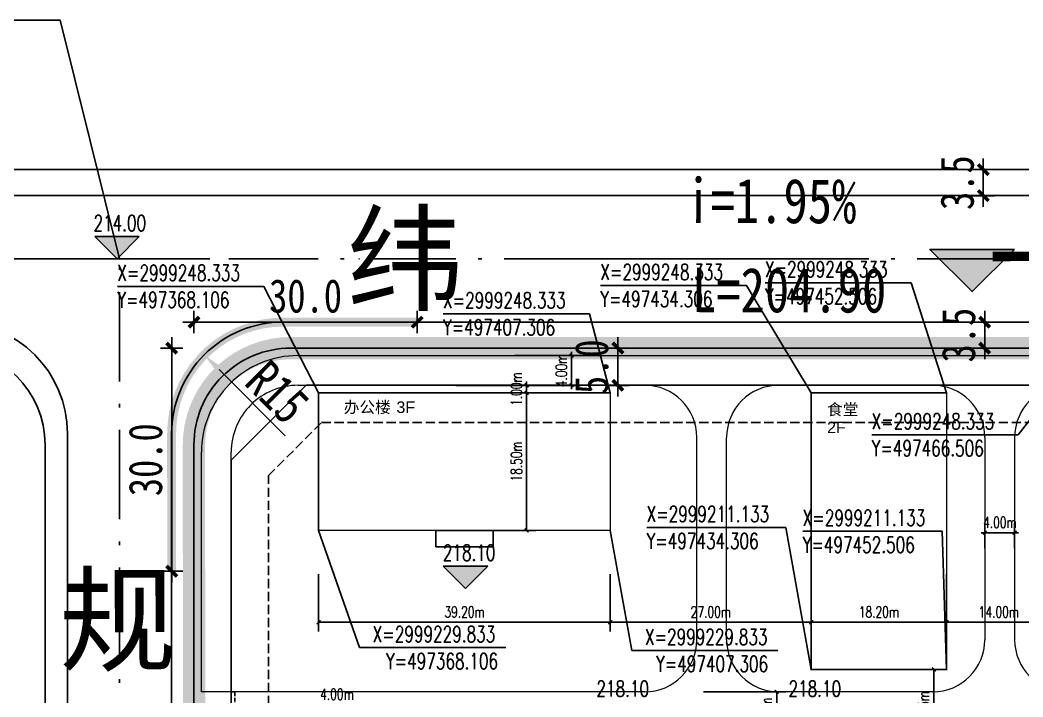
# Model space of a CAD drawing. Header units: metres. Extents: x 497148 to 498044, y 2998751 to 2999627.
# Drawn here: x 497328 to 497462.8, y 2999207.4 to 2999298.4 of the extents above; entities that cross this region are included whole.
import ezdxf
from ezdxf.enums import TextEntityAlignment as Align

# ---------------------------------------------------------------- set-up
doc = ezdxf.new("R2010")
doc.units = ezdxf.units.M
for name, pattern in [('ACAD_ISO10W100', [18.5, 12, -3, 0.5, -3]), ('DASH', [0.35, 0.25, -0.1]), ('DASH_6_1', [9, 6, -1, 0, -2]), ('DASHDOT', [1, 0.5, -0.25, 0, -0.25])]:
    doc.linetypes.add(name, pattern=pattern)
for name, color, linetype in [('DIM_COOR', 3, 'Continuous'), ('DIM_ELEV', 3, 'Continuous'), ('DM-半径', 7, 'Continuous'), ('DM-坐标', 7, 'Continuous'), ('DM-坡度', 7, 'Continuous'), ('DM-尺寸标注', 7, 'Continuous'), ('KZ-主要开口位置', 7, 'Continuous'), ('KZ-用地边界', 40, 'DASH_6_1'), ('PUB_DIM', 3, 'Continuous'), ('PUB_TEXT', 7, 'Continuous'), ('RD-中线', 1, 'DASHDOT'), ('RD-侧石线', 5, 'Continuous'), ('RD-红线', 7, 'Continuous'), ('图例层', 7, 'Continuous'), ('图框层', 7, 'Continuous'), ('建筑', 7, 'Continuous'), ('规划路名', 7, 'Continuous')]:
    doc.layers.add(name, color=color, linetype=linetype)
doc.layers.add('道路', color=4, linetype='Continuous', lineweight=15)
doc.styles.add('_TCH_DIM', font='SIMPLEX', dxfattribs={"bigfont": 'GBCBIG'})
doc.styles.add('_TCH_DIM_T3', font='SIMPLEX', dxfattribs={"width": 0.705882, "bigfont": 'GBCBIG'})
doc.styles.add('DIMHT', font='simhei.ttf', dxfattribs={"width": 0.8})
doc.styles.add('DIMST', font='SimSun.ttf', dxfattribs={"width": 0.8})
doc.styles.get("Standard").update_dxf_attribs({"font": 'arial.ttf'})
doc.dimstyles.new('_TCH_ARCH_M_M&&1', dxfattribs={"dimtxt": 1.4875, "dimasz": 0.5, "dimexe": 1.25, "dimexo": 1.5, "dimgap": 0.63125, "dimtad": 1, "dimzin": 0, "dimdsep": 46, "dimtxsty": '_TCH_DIM_T3', "dimblk": 'ARCHTICK', "dimcen": 0.09, "dimclrt": 7, "dimazin": 2, "dimtfac": 1, "dimtix": 1, "dimtmove": 2, "dimatfit": 3, "dimfxl": 0, "dimtolj": 1, "dimtzin": 0, "dimarcsym": 0})
doc.dimstyles.new('ISO-25', dxfattribs={"dimtxt": 2.5, "dimasz": 2.5, "dimexe": 1.25, "dimexo": 0.625, "dimtad": 1, "dimtxsty": 'Standard', "dimcen": 2.5, "dimadec": 0, "dimazin": 0, "dimtfac": 1, "dimtmove": 0, "dimatfit": 3, "dimfxl": 0, "dimarcsym": 0})

# ---------------------------------------------------------------- blocks, each defined once
blk = doc.blocks.new('ttwds')
at = {"layer": '图框层'}
blk.add_hatch(color=8, dxfattribs=at).paths.add_polyline_path([(3450.117, 1750.299), (3450.117, 1747.976), (3451.278, 1749.137)])
at = {"layer": '图框层', "ltscale": 0.1}
blk.add_lwpolyline([(3450.117, 1750.299), (3451.278, 1749.137), (3450.117, 1747.976)], close=True, dxfattribs=at)
blk = doc.blocks.new('箭头')
blk.add_lwpolyline([(-3.209, 0, 0, 0, 0), (1.637, 0, 0.257, 0, 0), (3.209, 0, 0, 0, 0)], format="xyseb")
blk = doc.blocks.new('新块')
at = {"layer": 'DM-坐标'}
blk.add_lwpolyline([(497341.344, 2999266.332), (497333.374, 2999298.444), (497273.933, 2999298.444)], dxfattribs=at)
at = {"layer": 'RD-中线', "color": 6, "linetype": 'DASHDOT', "ltscale": 80}
blk.add_line((497994.301, 2999266.332), (497308.302, 2999266.332), dxfattribs=at)
at = {"layer": 'RD-中线', "color": 6, "linetype": 'ACAD_ISO10W100'}
for points in [[(498034.062, 2999266.332), (497228.062, 2999266.333)], [(497341.114, 2998886.329), (497341.462, 2999060.128), (497341.407, 2999157.344), (497341.344, 2999266.334)]]:
    blk.add_lwpolyline(points, dxfattribs=at)
at = {"layer": 'RD-侧石线', "color": 5, "ltscale": 0.1}
for points in [[(497495.404, 2999274.833), (497228.062, 2999274.833)], [(497334.175, 2998916.793), (497334.462, 2999060.133), (497334.407, 2999157.34), (497334.358, 2999242.841)]]:
    blk.add_lwpolyline(points, dxfattribs=at)
at = {"layer": 'RD-侧石线'}
blk.add_lwpolyline([(497334.358, 2999242.841, 0.4140458), (497319.358, 2999257.833, 0.4140458)], format="xyb", dxfattribs=at)
at = {"layer": 'RD-红线', "ltscale": 0.1, "flags": 128}
for points in [[(497228.062, 2999278.333), (497491.872, 2999278.333)], [(497331.18, 2998919.297), (497331.462, 2999060.135), (497331.407, 2999157.338), (497331.358, 2999241.34)]]:
    blk.add_lwpolyline(points, dxfattribs=at)
blk.add_lwpolyline([(497331.358, 2999241.34, 0.4140458), (497318.358, 2999254.333, 0.4140458)], format="xyb", dxfattribs=at)
at = {"layer": 'DM-坡度', "linetype": 'Continuous', "xscale": 5.999999999999992, "yscale": 5.999999999999992, "zscale": 5.999999999999992, "rotation": 179.8401569583775}
blk.add_blockref('箭头', (497428.934, 2999266.339), dxfattribs=at)
at = {"layer": 'KZ-主要开口位置', "xscale": 4.884708585162352, "yscale": 4.884708584845153, "zscale": 4.88470858474647, "rotation": 270.0529540801577}
blk.add_blockref('ttwds', (488896.343, 3016112.52, 216.411), dxfattribs=at)
at = {"layer": 'DM-坡度', "linetype": 'Continuous', "style": 'DIMST', "width": 0.8}
for s, p in [('i=1.95%%%', (497428.941, 2999269.339)), ('L=204.90', (497431.338, 2999257.339))]:
    blk.add_text(s, height=6, rotation=359.85756, dxfattribs=at).set_placement(p, align=Align.BOTTOM_CENTER)
at = {"layer": '规划路名', "style": 'DIMHT'}
for s, p in [('纬', (497371.892, 2999260.536, 7.74)), ('一', (497458.035, 2999260.536, 7.74)), ('规', (497333.263, 2999212.055, 436.47))]:
    blk.add_text(s, height=11.52, rotation=0.11119, dxfattribs=at).set_placement(p)
blk = doc.blocks.new('尺寸线')
at = {"color": 0, "linetype": 'Continuous'}
for p, q in [((0, 60), (0, -60)), ((-60, 0), (60, 0))]:
    blk.add_line(p, q, dxfattribs=at)
at = {"color": 0, "linetype": 'Continuous', "const_width": 20}
blk.add_lwpolyline([(-28, -28), (28, 28)], dxfattribs=at)
blk = doc.blocks.new('*D1183')
at = {"layer": 'Defpoints', "color": 0, "linetype": 'Continuous', "transparency": 16777216}
for p in [(497408.33, 2999254.33), (497408.33, 2999249.33), (497408.33, 2999249.33)]:
    blk.add_point(p, dxfattribs=at)
at = {"layer": 'DM-尺寸标注', "color": 0, "linetype": 'Continuous', "lineweight": -2, "transparency": 16777216}
for p, q in [((497408.33, 2999254.36), (497408.33, 2999254.38)), ((497408.33, 2999254.33), (497408.33, 2999254.33)), ((497408.33, 2999254.33), (497408.33, 2999249.33)), ((497408.33, 2999249.33), (497408.33, 2999249.33)), ((497408.33, 2999249.31), (497408.33, 2999249.28))]:
    blk.add_line(p, q, dxfattribs=at)
at = {"layer": 'DM-尺寸标注', "color": 0, "linetype": 'Continuous', "lineweight": -2, "transparency": 16777216, "xscale": 0.025, "yscale": 0.025, "zscale": 0.025}
for p, rotation in [((497408.33, 2999254.33), 270), ((497408.33, 2999249.33), 90)]:
    blk.add_blockref('尺寸线', p, dxfattribs=dict(at, rotation=rotation))
at = {"layer": 'DM-尺寸标注', "color": 0, "linetype": 'Continuous', "transparency": 16777216, "insert": (497404.83, 2999251.83), "char_height": 4.5, "attachment_point": 5, "rotation": 90, "style": 'DIMST'}
blk.add_mtext('5.0', dxfattribs=at)
blk = doc.blocks.new('*D1192')
at = {"layer": 'Defpoints', "color": 0, "linetype": 'Continuous', "transparency": 16777216}
for p in [(497457.63, 2999257.83), (497457.63, 2999257.83), (497457.63, 2999254.33)]:
    blk.add_point(p, dxfattribs=at)
at = {"layer": 'DM-尺寸标注', "color": 0, "linetype": 'Continuous', "lineweight": -2, "transparency": 16777216}
for p, q in [((497457.63, 2999257.86), (497457.63, 2999257.88)), ((497457.63, 2999257.83), (497457.63, 2999257.83)), ((497457.63, 2999254.33), (497457.63, 2999257.83)), ((497457.63, 2999254.33), (497457.63, 2999254.33)), ((497457.63, 2999254.31), (497457.63, 2999254.28))]:
    blk.add_line(p, q, dxfattribs=at)
at = {"layer": 'DM-尺寸标注', "color": 0, "linetype": 'Continuous', "lineweight": -2, "transparency": 16777216, "xscale": 0.025, "yscale": 0.025, "zscale": 0.025}
for p, rotation in [((497457.63, 2999257.83), 270), ((497457.63, 2999254.33), 90)]:
    blk.add_blockref('尺寸线', p, dxfattribs=dict(at, rotation=rotation))
at = {"layer": 'DM-尺寸标注', "color": 0, "linetype": 'Continuous', "transparency": 16777216, "insert": (497454.13, 2999256.08), "char_height": 4.5, "attachment_point": 5, "rotation": 90, "style": 'DIMST'}
blk.add_mtext('3.5', dxfattribs=at)
blk = doc.blocks.new('*D1193')
at = {"layer": 'Defpoints', "color": 0, "linetype": 'Continuous', "transparency": 16777216}
for p in [(497457.44, 2999278.33), (497457.44, 2999278.33), (497457.44, 2999274.83)]:
    blk.add_point(p, dxfattribs=at)
at = {"layer": 'DM-尺寸标注', "color": 0, "linetype": 'Continuous', "lineweight": -2, "transparency": 16777216}
for p, q in [((497457.44, 2999278.36), (497457.44, 2999278.38)), ((497457.44, 2999278.33), (497457.44, 2999278.33)), ((497457.44, 2999274.83), (497457.44, 2999278.33)), ((497457.44, 2999274.83), (497457.44, 2999274.83)), ((497457.44, 2999274.81), (497457.44, 2999274.78))]:
    blk.add_line(p, q, dxfattribs=at)
at = {"layer": 'DM-尺寸标注', "color": 0, "linetype": 'Continuous', "lineweight": -2, "transparency": 16777216, "xscale": 0.025, "yscale": 0.025, "zscale": 0.025}
for p, rotation in [((497457.44, 2999278.33), 270), ((497457.44, 2999274.83), 90)]:
    blk.add_blockref('尺寸线', p, dxfattribs=dict(at, rotation=rotation))
at = {"layer": 'DM-尺寸标注', "color": 0, "linetype": 'Continuous', "transparency": 16777216, "insert": (497453.94, 2999276.58), "char_height": 4.5, "attachment_point": 5, "rotation": 90, "style": 'DIMST'}
blk.add_mtext('3.5', dxfattribs=at)
blk = doc.blocks.new('*D1209')
at = {"layer": 'Defpoints', "color": 0, "transparency": 16777216}
for p in [(497352.75, 2999253.44), (497363.36, 2999242.83)]:
    blk.add_point(p, dxfattribs=at)
at = {"layer": 'DM-半径', "color": 0, "lineweight": -2, "transparency": 16777216}
blk.add_line((497363.64, 2999242.55), (497354.73, 2999251.46), dxfattribs=at)
at = {"layer": 'DM-半径', "color": 0, "transparency": 16777216}
blk.add_solid([(497355.06, 2999251.79), (497354.4, 2999251.13), (497352.75, 2999253.44)], dxfattribs=at)
at = {"layer": 'DM-半径', "color": 0, "transparency": 16777216, "insert": (497362.56, 2999248.4), "char_height": 5, "attachment_point": 5, "rotation": 315.0164, "style": 'DIMST'}
blk.add_mtext('R15', dxfattribs=at)
blk = doc.blocks.new('*D1214')
at = {"layer": 'Defpoints', "color": 0, "linetype": 'Continuous', "transparency": 16777216}
for p in [(497348.37, 2999254.33), (497348.37, 2999254.33), (497348.37, 2999224.33)]:
    blk.add_point(p, dxfattribs=at)
at = {"layer": 'DM-尺寸标注', "color": 0, "linetype": 'Continuous', "lineweight": -2, "transparency": 16777216}
for p, q in [((497348.37, 2999254.33), (497348.37, 2999254.33)), ((497348.37, 2999224.36), (497348.37, 2999254.31)), ((497348.37, 2999224.33), (497348.37, 2999224.33))]:
    blk.add_line(p, q, dxfattribs=at)
at = {"layer": 'DM-尺寸标注', "color": 0, "linetype": 'Continuous', "lineweight": -2, "transparency": 16777216, "xscale": 0.025, "yscale": 0.025, "zscale": 0.025}
for p, rotation in [((497348.37, 2999254.33), 90), ((497348.37, 2999224.33), 270)]:
    blk.add_blockref('尺寸线', p, dxfattribs=dict(at, rotation=rotation))
at = {"layer": 'DM-尺寸标注', "color": 0, "linetype": 'Continuous', "transparency": 16777216, "insert": (497344.87, 2999239.33), "char_height": 4.5, "attachment_point": 5, "rotation": 90, "style": 'DIMST'}
blk.add_mtext('30.0', dxfattribs=at)
blk = doc.blocks.new('*D1215')
at = {"layer": 'Defpoints', "color": 0, "linetype": 'Continuous', "transparency": 16777216}
for p in [(497351.36, 2999257.83), (497351.36, 2999257.83), (497381.36, 2999257.83)]:
    blk.add_point(p, dxfattribs=at)
at = {"layer": 'DM-尺寸标注', "color": 0, "linetype": 'Continuous', "lineweight": -2, "transparency": 16777216}
blk.add_line((497381.33, 2999257.83), (497351.38, 2999257.83), dxfattribs=at)
at = {"layer": 'DM-尺寸标注', "color": 0, "linetype": 'Continuous', "lineweight": -2, "transparency": 16777216, "xscale": 0.025, "yscale": 0.025, "zscale": 0.025, "rotation": 180}
blk.add_blockref('尺寸线', (497351.36, 2999257.83), dxfattribs=at)
at = {"layer": 'DM-尺寸标注', "color": 0, "linetype": 'Continuous', "lineweight": -2, "transparency": 16777216, "xscale": 0.025, "yscale": 0.025, "zscale": 0.025}
blk.add_blockref('尺寸线', (497381.36, 2999257.83), dxfattribs=at)
at = {"layer": 'DM-尺寸标注', "color": 0, "linetype": 'Continuous', "transparency": 16777216, "insert": (497366.36, 2999261.33), "char_height": 4.5, "attachment_point": 5, "style": 'DIMST'}
blk.add_mtext('30.0', dxfattribs=at)
blk = doc.blocks.new('_ArchTick')
at = {"color": 0, "linetype": 'ByBlock', "const_width": 0.4}
blk.add_lwpolyline([(-0.5, -0.5), (0.5, 0.5)], dxfattribs=at)
blk = doc.blocks.new('*D1126')
at = {"layer": 'Defpoints', "color": 0, "transparency": 16777216}
for p in [(497444.36, 2999211.13), (497450.8, 2999211.13), (497444.36, 2999199.88)]:
    blk.add_point(p, dxfattribs=at)
at = {"layer": 'PUB_DIM', "color": 0, "lineweight": -2, "transparency": 16777216}
for p, q in [((497445.86, 2999211.13), (497452.05, 2999211.13)), ((497450.8, 2999199.88), (497450.8, 2999211.13)), ((497445.86, 2999199.88), (497452.05, 2999199.88))]:
    blk.add_line(p, q, dxfattribs=at)
at = {"layer": 'PUB_DIM', "color": 0, "lineweight": -2, "transparency": 16777216, "xscale": 0.5, "yscale": 0.5, "zscale": 0.5}
for p, rotation in [((497450.8, 2999211.13), 90), ((497450.8, 2999199.88), 270)]:
    blk.add_blockref('_ArchTick', p, dxfattribs=dict(at, rotation=rotation))
at = {"layer": 'PUB_DIM', "color": 7, "transparency": 16777216, "insert": (497449.42, 2999205.51), "char_height": 1.488, "attachment_point": 5, "rotation": 90, "style": '_TCH_DIM_T3'}
blk.add_mtext('\\A1;11.25m', dxfattribs=at)
blk = doc.blocks.new('*D1141')
at = {"layer": 'Defpoints', "color": 0, "transparency": 16777216}
for p in [(497461.65, 2999229.52), (497457.65, 2999225.94), (497461.65, 2999225.94)]:
    blk.add_point(p, dxfattribs=at)
at = {"layer": 'PUB_DIM', "color": 0, "lineweight": -2, "transparency": 16777216}
for p, q in [((497457.65, 2999227.44), (497457.65, 2999230.77)), ((497461.65, 2999227.44), (497461.65, 2999230.77)), ((497457.65, 2999229.52), (497457.15, 2999229.52)), ((497457.65, 2999229.52), (497461.65, 2999229.52)), ((497461.65, 2999229.52), (497462.15, 2999229.52))]:
    blk.add_line(p, q, dxfattribs=at)
at = {"layer": 'PUB_DIM', "color": 0, "lineweight": -2, "transparency": 16777216, "xscale": 0.5, "yscale": 0.5, "zscale": 0.5}
blk.add_blockref('_ArchTick', (497457.65, 2999229.52), dxfattribs=at)
at = {"layer": 'PUB_DIM', "color": 0, "lineweight": -2, "transparency": 16777216, "xscale": 0.5, "yscale": 0.5, "zscale": 0.5, "rotation": 180}
blk.add_blockref('_ArchTick', (497461.65, 2999229.52), dxfattribs=at)
at = {"layer": 'PUB_DIM', "color": 7, "transparency": 16777216, "insert": (497459.65, 2999230.9), "char_height": 1.488, "attachment_point": 5, "style": '_TCH_DIM_T3'}
blk.add_mtext('\\A1;4.00m', dxfattribs=at)
blk = doc.blocks.new('*D1142')
at = {"layer": 'Defpoints', "color": 0, "transparency": 16777216}
for p in [(497385.07, 2999248.33), (497396.07, 2999248.33), (497385.07, 2999229.83)]:
    blk.add_point(p, dxfattribs=at)
at = {"layer": 'PUB_DIM', "color": 0, "lineweight": -2, "transparency": 16777216}
for p, q in [((497386.57, 2999248.33), (497397.32, 2999248.33)), ((497396.07, 2999229.83), (497396.07, 2999248.33)), ((497386.57, 2999229.83), (497397.32, 2999229.83))]:
    blk.add_line(p, q, dxfattribs=at)
at = {"layer": 'PUB_DIM', "color": 0, "lineweight": -2, "transparency": 16777216, "xscale": 0.5, "yscale": 0.5, "zscale": 0.5}
for p, rotation in [((497396.07, 2999248.33), 90), ((497396.07, 2999229.83), 270)]:
    blk.add_blockref('_ArchTick', p, dxfattribs=dict(at, rotation=rotation))
at = {"layer": 'PUB_DIM', "color": 7, "transparency": 16777216, "insert": (497394.69, 2999239.08), "char_height": 1.488, "attachment_point": 5, "rotation": 90, "style": '_TCH_DIM_T3'}
blk.add_mtext('\\A1;18.50m', dxfattribs=at)
blk = doc.blocks.new('*D1143')
at = {"layer": 'Defpoints', "color": 0, "transparency": 16777216}
for p in [(497385.07, 2999249.33), (497385.07, 2999248.33), (497396.07, 2999249.33)]:
    blk.add_point(p, dxfattribs=at)
at = {"layer": 'PUB_DIM', "color": 0, "lineweight": -2, "transparency": 16777216}
for p, q in [((497396.07, 2999249.33), (497396.07, 2999249.83)), ((497386.57, 2999249.33), (497397.32, 2999249.33)), ((497386.57, 2999248.33), (497397.32, 2999248.33)), ((497396.07, 2999248.33), (497396.07, 2999249.33)), ((497396.07, 2999248.33), (497396.07, 2999247.83))]:
    blk.add_line(p, q, dxfattribs=at)
at = {"layer": 'PUB_DIM', "color": 0, "lineweight": -2, "transparency": 16777216, "xscale": 0.5, "yscale": 0.5, "zscale": 0.5}
for p, rotation in [((497396.07, 2999249.33), 270), ((497396.07, 2999248.33), 90)]:
    blk.add_blockref('_ArchTick', p, dxfattribs=dict(at, rotation=rotation))
at = {"layer": 'PUB_DIM', "color": 7, "transparency": 16777216, "insert": (497394.69, 2999248.83), "char_height": 1.488, "attachment_point": 5, "rotation": 90, "style": '_TCH_DIM_T3'}
blk.add_mtext('\\A1;1.00m', dxfattribs=at)
blk = doc.blocks.new('*D1144')
at = {"layer": 'Defpoints', "color": 0, "transparency": 16777216}
for p in [(497368.11, 2999225.46), (497407.31, 2999225.46), (497407.31, 2999217.48)]:
    blk.add_point(p, dxfattribs=at)
at = {"layer": 'PUB_DIM', "color": 0, "lineweight": -2, "transparency": 16777216}
for p, q in [((497368.11, 2999223.96), (497368.11, 2999216.23)), ((497407.31, 2999223.96), (497407.31, 2999216.23)), ((497368.11, 2999217.48), (497407.31, 2999217.48))]:
    blk.add_line(p, q, dxfattribs=at)
at = {"layer": 'PUB_DIM', "color": 0, "lineweight": -2, "transparency": 16777216, "xscale": 0.5, "yscale": 0.5, "zscale": 0.5, "rotation": 180}
blk.add_blockref('_ArchTick', (497368.11, 2999217.48), dxfattribs=at)
at = {"layer": 'PUB_DIM', "color": 0, "lineweight": -2, "transparency": 16777216, "xscale": 0.5, "yscale": 0.5, "zscale": 0.5}
blk.add_blockref('_ArchTick', (497407.31, 2999217.48), dxfattribs=at)
at = {"layer": 'PUB_DIM', "color": 7, "transparency": 16777216, "insert": (497387.71, 2999218.86), "char_height": 1.488, "attachment_point": 5, "style": '_TCH_DIM_T3'}
blk.add_mtext('\\A1;39.20m', dxfattribs=at)
blk = doc.blocks.new('*D1145')
at = {"layer": 'Defpoints', "color": 0, "transparency": 16777216}
for p in [(497407.31, 2999225.46), (497434.31, 2999225.46), (497434.31, 2999217.48)]:
    blk.add_point(p, dxfattribs=at)
at = {"layer": 'PUB_DIM', "color": 0, "lineweight": -2, "transparency": 16777216}
for p, q in [((497407.31, 2999223.96), (497407.31, 2999216.23)), ((497434.31, 2999223.96), (497434.31, 2999216.23)), ((497407.31, 2999217.48), (497434.31, 2999217.48))]:
    blk.add_line(p, q, dxfattribs=at)
at = {"layer": 'PUB_DIM', "color": 0, "lineweight": -2, "transparency": 16777216, "xscale": 0.5, "yscale": 0.5, "zscale": 0.5, "rotation": 180}
blk.add_blockref('_ArchTick', (497407.31, 2999217.48), dxfattribs=at)
at = {"layer": 'PUB_DIM', "color": 0, "lineweight": -2, "transparency": 16777216, "xscale": 0.5, "yscale": 0.5, "zscale": 0.5}
blk.add_blockref('_ArchTick', (497434.31, 2999217.48), dxfattribs=at)
at = {"layer": 'PUB_DIM', "color": 7, "transparency": 16777216, "insert": (497420.81, 2999218.86), "char_height": 1.488, "attachment_point": 5, "style": '_TCH_DIM_T3'}
blk.add_mtext('\\A1;27.00m', dxfattribs=at)
blk = doc.blocks.new('*D1146')
at = {"layer": 'Defpoints', "color": 0, "transparency": 16777216}
for p in [(497434.31, 2999225.46), (497452.51, 2999225.46), (497452.51, 2999217.48)]:
    blk.add_point(p, dxfattribs=at)
at = {"layer": 'PUB_DIM', "color": 0, "lineweight": -2, "transparency": 16777216}
for p, q in [((497434.31, 2999223.96), (497434.31, 2999216.23)), ((497452.51, 2999223.96), (497452.51, 2999216.23)), ((497434.31, 2999217.48), (497452.51, 2999217.48))]:
    blk.add_line(p, q, dxfattribs=at)
at = {"layer": 'PUB_DIM', "color": 0, "lineweight": -2, "transparency": 16777216, "xscale": 0.5, "yscale": 0.5, "zscale": 0.5, "rotation": 180}
blk.add_blockref('_ArchTick', (497434.31, 2999217.48), dxfattribs=at)
at = {"layer": 'PUB_DIM', "color": 0, "lineweight": -2, "transparency": 16777216, "xscale": 0.5, "yscale": 0.5, "zscale": 0.5}
blk.add_blockref('_ArchTick', (497452.51, 2999217.48), dxfattribs=at)
at = {"layer": 'PUB_DIM', "color": 7, "transparency": 16777216, "insert": (497443.41, 2999218.86), "char_height": 1.488, "attachment_point": 5, "style": '_TCH_DIM_T3'}
blk.add_mtext('\\A1;18.20m', dxfattribs=at)
blk = doc.blocks.new('*D1147')
at = {"layer": 'Defpoints', "color": 0, "transparency": 16777216}
for p in [(497452.51, 2999225.46), (497466.51, 2999225.46), (497466.51, 2999217.48)]:
    blk.add_point(p, dxfattribs=at)
at = {"layer": 'PUB_DIM', "color": 0, "lineweight": -2, "transparency": 16777216}
for p, q in [((497452.51, 2999223.96), (497452.51, 2999216.23)), ((497466.51, 2999223.96), (497466.51, 2999216.23)), ((497452.51, 2999217.48), (497466.51, 2999217.48))]:
    blk.add_line(p, q, dxfattribs=at)
at = {"layer": 'PUB_DIM', "color": 0, "lineweight": -2, "transparency": 16777216, "xscale": 0.5, "yscale": 0.5, "zscale": 0.5, "rotation": 180}
blk.add_blockref('_ArchTick', (497452.51, 2999217.48), dxfattribs=at)
at = {"layer": 'PUB_DIM', "color": 0, "lineweight": -2, "transparency": 16777216, "xscale": 0.5, "yscale": 0.5, "zscale": 0.5}
blk.add_blockref('_ArchTick', (497466.51, 2999217.48), dxfattribs=at)
at = {"layer": 'PUB_DIM', "color": 7, "transparency": 16777216, "insert": (497459.51, 2999218.86), "char_height": 1.488, "attachment_point": 5, "style": '_TCH_DIM_T3'}
blk.add_mtext('\\A1;14.00m', dxfattribs=at)
blk = doc.blocks.new('*D1156')
at = {"layer": 'Defpoints', "color": 0, "transparency": 16777216}
for p in [(497366.38, 2999205.04), (497362.38, 2999199.13), (497366.38, 2999199.13)]:
    blk.add_point(p, dxfattribs=at)
at = {"layer": 'PUB_DIM', "color": 0, "lineweight": -2, "transparency": 16777216}
for p, q in [((497362.38, 2999200.63), (497362.38, 2999206.29)), ((497362.38, 2999205.04), (497366.38, 2999205.04)), ((497366.38, 2999200.63), (497366.38, 2999206.29))]:
    blk.add_line(p, q, dxfattribs=at)
at = {"layer": 'PUB_DIM', "color": 0, "lineweight": -2, "transparency": 16777216, "xscale": 0.5, "yscale": 0.5, "zscale": 0.5, "rotation": 180}
blk.add_blockref('_ArchTick', (497362.38, 2999205.04), dxfattribs=at)
at = {"layer": 'PUB_DIM', "color": 0, "lineweight": -2, "transparency": 16777216, "xscale": 0.5, "yscale": 0.5, "zscale": 0.5}
blk.add_blockref('_ArchTick', (497366.38, 2999205.04), dxfattribs=at)
at = {"layer": 'PUB_DIM', "color": 7, "transparency": 16777216, "insert": (497370.58, 2999207.79), "char_height": 1.488, "attachment_point": 5, "style": '_TCH_DIM_T3'}
blk.add_mtext('\\A1;4.00m', dxfattribs=at)
blk = doc.blocks.new('*D1181')
at = {"layer": 'Defpoints', "color": 0, "transparency": 16777216}
for p in [(497392.95, 2999253.33), (497402.11, 2999253.33), (497392.95, 2999249.33)]:
    blk.add_point(p, dxfattribs=at)
at = {"layer": 'PUB_DIM', "color": 0, "lineweight": -2, "transparency": 16777216}
for p, q in [((497402.11, 2999253.33), (497402.11, 2999253.83)), ((497394.45, 2999253.33), (497403.36, 2999253.33)), ((497402.11, 2999249.33), (497402.11, 2999253.33)), ((497394.45, 2999249.33), (497403.36, 2999249.33)), ((497402.11, 2999249.33), (497402.11, 2999248.83))]:
    blk.add_line(p, q, dxfattribs=at)
at = {"layer": 'PUB_DIM', "color": 0, "lineweight": -2, "transparency": 16777216, "xscale": 0.5, "yscale": 0.5, "zscale": 0.5}
for p, rotation in [((497402.11, 2999253.33), 270), ((497402.11, 2999249.33), 90)]:
    blk.add_blockref('_ArchTick', p, dxfattribs=dict(at, rotation=rotation))
at = {"layer": 'PUB_DIM', "color": 7, "transparency": 16777216, "insert": (497400.73, 2999251.33), "char_height": 1.488, "attachment_point": 5, "rotation": 90, "style": '_TCH_DIM_T3'}
blk.add_mtext('\\A1;4.00m', dxfattribs=at)
blk = doc.blocks.new('*D1182')
at = {"layer": 'Defpoints', "color": 0, "transparency": 16777216}
for p in [(497418.34, 2999208.13), (497429.67, 2999208.13), (497418.34, 2999202.13)]:
    blk.add_point(p, dxfattribs=at)
at = {"layer": 'PUB_DIM', "color": 0, "lineweight": -2, "transparency": 16777216}
for p, q in [((497419.84, 2999208.13), (497430.92, 2999208.13)), ((497429.67, 2999202.13), (497429.67, 2999208.13)), ((497419.84, 2999202.13), (497430.92, 2999202.13))]:
    blk.add_line(p, q, dxfattribs=at)
at = {"layer": 'PUB_DIM', "color": 0, "lineweight": -2, "transparency": 16777216, "xscale": 0.5, "yscale": 0.5, "zscale": 0.5}
for p, rotation in [((497429.67, 2999208.13), 90), ((497429.67, 2999202.13), 270)]:
    blk.add_blockref('_ArchTick', p, dxfattribs=dict(at, rotation=rotation))
at = {"layer": 'PUB_DIM', "color": 7, "transparency": 16777216, "insert": (497428.29, 2999205.13), "char_height": 1.488, "attachment_point": 5, "rotation": 90, "style": '_TCH_DIM_T3'}
blk.add_mtext('\\A1;6.00m', dxfattribs=at)

msp = doc.modelspace()

# ---------------------------------------------------------------- hatches: boundary and pattern name
at = {"layer": 'DIM_ELEV'}
for points in [[(497341.02, 2999266.328), (497338.02, 2999269.328), (497344.02, 2999269.328)], [(497387.846, 2999222.008), (497384.846, 2999225.008), (497390.846, 2999225.008)]]:
    msp.add_hatch(color=256, dxfattribs=at).paths.add_polyline_path(points)

# ---------------------------------------------------------------- linework, layer by layer
msp.add_lwpolyline([(497383.856, 2999227.633), (497391.556, 2999227.633), (497391.556, 2999229.833), (497383.856, 2999229.833)], close=True)
at = {"linetype": 'DASH', "ltscale": 2}
msp.add_lwpolyline([(497356.374, 2999199.133), (497356.874, 2999199.133), (497356.874, 2999208.133), (497356.374, 2999208.133)], close=True, dxfattribs=at)
at = {"layer": 'DIM_COOR', "color": 3}
for p, q in [((497447.748, 2999263.108), (497428.105, 2999263.108)), ((497452.506, 2999248.333), (497447.748, 2999263.108)), ((497360.731, 2999262.639), (497341.088, 2999262.639)), ((497368.106, 2999248.333), (497360.731, 2999262.639)), ((497425.636, 2999262.746), (497405.994, 2999262.746)), ((497434.306, 2999248.333), (497425.636, 2999262.746)), ((497404.495, 2999258.939), (497384.852, 2999258.939)), ((497407.306, 2999248.333), (497404.495, 2999258.939)), ((497466.506, 2999248.333), (497462.101, 2999242.689)), ((497462.101, 2999242.689), (497442.458, 2999242.689)), ((497368.106, 2999229.833), (497373.612, 2999214.065)), ((497407.306, 2999229.833), (497410.193, 2999213.693)), ((497430.903, 2999230.214), (497412.203, 2999230.214)), ((497434.306, 2999211.133), (497430.903, 2999230.214)), ((497451.887, 2999229.705), (497433.187, 2999229.705)), ((497452.506, 2999211.133), (497451.887, 2999229.705)), ((497373.612, 2999214.065), (497393.255, 2999214.065)), ((497410.193, 2999213.693), (497429.836, 2999213.693))]:
    msp.add_line(p, q, dxfattribs=at)
at = {"layer": 'DIM_ELEV'}
for p, q in [((497341.02, 2999266.328), (497338.02, 2999269.328)), ((497338.02, 2999269.328), (497344.02, 2999269.328)), ((497341.02, 2999266.328), (497344.02, 2999269.328)), ((497387.846, 2999222.008), (497384.846, 2999225.008)), ((497384.846, 2999225.008), (497390.846, 2999225.008)), ((497387.846, 2999222.008), (497390.846, 2999225.008))]:
    msp.add_line(p, q, dxfattribs=at)
at = {"layer": 'KZ-用地边界', "ltscale": 2.5, "const_width": 3}
msp.add_lwpolyline([(497538.952, 2999235.832, 0.3923982), (497519.008, 2999254.333), (497364.358, 2999254.333, 0.4143813), (497351.358, 2999241.325), (497351.407, 2999157.35), (497351.462, 2999060.121), (497351.18, 2998919.369, 0.4148003), (497369.18, 2998901.333), (497493.785, 2998901.333), (497522.196, 2998901.333, 0.4147357), (497542.196, 2998921.368), (497541.765, 2999162.633, 0.0183196), (497538.952, 2999235.832)], format="xyb", dxfattribs=at)
at = {"layer": 'RD-中线', "color": 6, "linetype": 'ACAD_ISO10W100'}
msp.add_lwpolyline([(497341.114, 2998886.329), (497341.462, 2999060.128), (497341.407, 2999157.344), (497341.344, 2999266.334)], dxfattribs=at)
at = {"layer": 'RD-侧石线'}
for points in [[(497334.358, 2999242.841, 0.4140458), (497319.358, 2999257.833, 0.4140458)], [(497363.358, 2999257.833, 0.4143813), (497348.358, 2999242.824, 0.4143813)]]:
    msp.add_lwpolyline(points, format="xyb", dxfattribs=at)
at = {"layer": 'RD-侧石线', "color": 5, "ltscale": 0.1}
for points in [[(497521.748, 2999257.833), (497363.358, 2999257.833)], [(497334.175, 2998916.793), (497334.462, 2999060.133), (497334.407, 2999157.34), (497334.358, 2999242.841)], [(497348.175, 2998916.873), (497348.462, 2999060.123), (497348.407, 2999157.348), (497348.358, 2999242.824)]]:
    msp.add_lwpolyline(points, dxfattribs=at)
at = {"layer": 'RD-红线', "ltscale": 0.1, "flags": 128}
msp.add_lwpolyline([(497331.358, 2999241.34, 0.4140458), (497318.358, 2999254.333, 0.4140458)], format="xyb", dxfattribs=at)
at = {"layer": 'RD-红线'}
msp.add_lwpolyline([(497538.952, 2999235.832, 0.3923982), (497519.008, 2999254.333), (497364.358, 2999254.333, 0.4143813), (497351.358, 2999241.325), (497351.407, 2999157.35), (497351.462, 2999060.121), (497351.18, 2998919.369, 0.4148003), (497369.18, 2998901.333), (497493.785, 2998901.333), (497522.196, 2998901.333, 0.4147357), (497542.196, 2998921.368), (497541.765, 2999162.633, 0.0183196), (497538.952, 2999235.832)], format="xyb", dxfattribs=at)
at = {"layer": 'RD-红线', "ltscale": 0.1, "flags": 128}
msp.add_lwpolyline([(497331.18, 2998919.297), (497331.462, 2999060.135), (497331.407, 2999157.338), (497331.358, 2999241.34)], dxfattribs=at)
at = {"layer": '图例层', "color": 253, "const_width": 1.2}
msp.add_lwpolyline([(497363.358, 2999257.833, 0.4143813), (497348.358, 2999242.824, 0.4143813)], format="xyb", dxfattribs=at)
for points in [[(497381.358, 2999257.833), (497363.358, 2999257.833)], [(497348.368, 2999224.333), (497348.358, 2999242.824)]]:
    msp.add_lwpolyline(points, dxfattribs=at)
at = {"layer": '图例层', "color": 1, "flags": 128}
for points in [[(497356.36, 2999239.256), (497366.43, 2999249.333)], [(497366.43, 2999249.333), (497517.046, 2999249.333)], [(497356.193, 2998925.671), (497356.462, 2999060.117), (497356.407, 2999157.353), (497356.36, 2999239.256)]]:
    msp.add_lwpolyline(points, dxfattribs=at)
at = {"layer": '图例层', "color": 11, "linetype": 'DASH', "ltscale": 5, "flags": 128}
for points in [[(497361.361, 2999237.187), (497368.502, 2999244.333)], [(497368.502, 2999244.333), (497515.084, 2999244.333)], [(497361.194, 2998926.322), (497361.462, 2999060.113), (497361.407, 2999157.356), (497361.361, 2999237.187)]]:
    msp.add_lwpolyline(points, dxfattribs=at)
at = {"layer": '建筑', "linetype": 'Continuous', "const_width": 0.2}
for points in [[(497368.106, 2999248.333), (497407.306, 2999248.333), (497407.306, 2999229.833), (497368.106, 2999229.833)], [(497452.506, 2999248.333), (497452.506, 2999211.133), (497434.306, 2999211.133), (497434.306, 2999248.333)]]:
    msp.add_lwpolyline(points, close=True, dxfattribs=at)
at = {"layer": '道路', "ltscale": 20}
for p, q in [((497365.359, 2999253.333), (497516.455, 2999253.333)), ((497365.359, 2999249.333), (497411.946, 2999249.333)), ((497429.946, 2999249.333), (497450.646, 2999249.333)), ((497418.946, 2999215.133), (497418.946, 2999242.333)), ((497422.946, 2999215.133), (497422.946, 2999242.333)), ((497457.646, 2999242.333), (497457.646, 2999215.133)), ((497461.646, 2999242.333), (497461.646, 2999215.133)), ((497352.377, 2999208.133), (497352.359, 2999240.325)), ((497356.377, 2999208.135), (497356.359, 2999240.328)), ((497411.946, 2999208.133), (497352.377, 2999208.133)), ((497450.646, 2999208.133), (497429.946, 2999208.133))]:
    msp.add_line(p, q, dxfattribs=at)
for centre, radius, start, end in [((497365.359, 2999240.333), 13, 90, 180.03281), ((497365.359, 2999240.333), 9, 90, 180.03281), ((497411.946, 2999242.333), 7, 0, 90), ((497429.946, 2999242.333), 7, 90, 180), ((497450.646, 2999242.333), 7, 0, 90), ((497468.646, 2999242.333), 7, 90, 180), ((497411.946, 2999215.133), 7, 270, 0), ((497429.946, 2999215.133), 7, 180, 270), ((497450.646, 2999215.133), 7, 270, 0), ((497468.646, 2999215.133), 7, 180, 270)]:
    msp.add_arc(centre, radius, start, end, dxfattribs=at)

# ---------------------------------------------------------------- block references
msp.add_blockref('新块', (0, 0))
at = {"layer": 'KZ-主要开口位置', "xscale": 4.88470858516235, "yscale": 4.884708584845153, "zscale": 4.88470858474647, "rotation": 270.0529540801577}
msp.add_blockref('ttwds', (488896.343, 3016112.52, 216.411), dxfattribs=at)

# ---------------------------------------------------------------- texts
at = {"layer": 'DIM_COOR', "color": 7, "style": '_TCH_DIM', "width": 0.705882}
for s, p in [('X=2999248.333', (497405.994, 2999263.496)), ('X=2999248.333', (497428.105, 2999263.858)), ('X=2999248.333', (497341.088, 2999263.389)), ('Y=497368.106', (497341.088, 2999259.764)), ('X=2999248.333', (497384.852, 2999259.689)), ('Y=497434.306', (497405.994, 2999259.871)), ('Y=497452.506', (497428.105, 2999260.233)), ('Y=497407.306', (497384.852, 2999256.064)), ('X=2999248.333', (497442.458, 2999243.439)), ('Y=497466.506', (497442.458, 2999239.814)), ('X=2999211.133', (497412.203, 2999230.964)), ('X=2999211.133', (497433.187, 2999230.455)), ('Y=497434.306', (497412.203, 2999227.339)), ('Y=497452.506', (497433.187, 2999226.83)), ('X=2999229.833', (497375.398, 2999214.815)), ('X=2999229.833', (497411.979, 2999214.443)), ('Y=497368.106', (497377.184, 2999211.19)), ('Y=497407.306', (497413.479, 2999210.818))]:
    msp.add_text(s, height=2.125, dxfattribs=at).set_placement(p)
at = {"layer": 'DIM_ELEV', "color": 7, "style": '_TCH_DIM', "width": 0.705882}
for s, p in [('214.00', (497337.863, 2999270.078)), ('218.10', (497384.803, 2999225.758)), ('218.10', (497405.447, 2999207.481)), ('218.10', (497431.263, 2999207.481))]:
    msp.add_text(s, height=2.125, dxfattribs=at).set_placement(p)
at = {"layer": 'PUB_TEXT'}
for s, p in [('办公楼', (497371.484, 2999245.616)), ('3F', (497378.566, 2999245.616)), ('食堂', (497436.442, 2999245.322)), ('2F', (497436.442, 2999242.906))]:
    msp.add_text(s, height=1.5464, dxfattribs=at).set_placement(p)
at = {"layer": '规划路名', "style": 'DIMHT'}
for s, p in [('纬', (497371.892, 2999260.536, 7.74)), ('规', (497333.263, 2999212.055, 436.47))]:
    msp.add_text(s, height=11.52, rotation=0.11119, dxfattribs=at).set_placement(p)

# ---------------------------------------------------------------- dimensions: what is measured, and where the dimension line sits
at = {"layer": 'DM-半径'}
dim = msp.add_radius_dim(center=(497363.358, 2999242.833), mpoint=(497352.748, 2999253.436), dimstyle='ISO-25', override={"dimtxt": 5, "dimasz": 2.8, "dimexe": 0, "dimexo": 0, "dimgap": 0.875, "dimdsep": 46, "dimtxsty": 'DIMST', "dimcen": 0, "dimdle": 0.035, "dimtix": 1, "dimtmove": 1}, dxfattribs=at)
dim.commit()
dim.dimension.update_dxf_attribs({"geometry": '*D1209', "text_midpoint": (497360.173, 2999246.016), "dimtype": 164})
at = {"layer": 'DM-尺寸标注', "color": 7, "linetype": 'Continuous'}
for base, p1, p2, angle, text, picture, middle in [((497457.438, 2999278.333), (497457.438, 2999274.833), (497457.438, 2999278.333), 90, '3.5', '*D1193', (497453.938, 2999276.583)), ((497351.358, 2999257.833), (497381.358, 2999257.833), (497351.358, 2999257.833), 180, '30.0', '*D1215', (497366.358, 2999261.333)), ((497457.631, 2999257.833), (497457.631, 2999254.333), (497457.631, 2999257.833), 90, '3.5', '*D1192', (497454.131, 2999256.083)), ((497348.368, 2999254.333), (497348.368, 2999224.333), (497348.368, 2999254.333), 90, '30.0', '*D1214', (497344.868, 2999239.333)), ((497408.334, 2999249.333), (497408.334, 2999254.333), (497408.334, 2999249.333), 270, '5.0', '*D1183', (497404.834, 2999251.833))]:
    dim = msp.add_linear_dim(base=base, p1=p1, p2=p2, angle=angle, text=text, dimstyle='ISO-25', override={"dimtxt": 4.5, "dimasz": 0.025, "dimexe": 0, "dimexo": 0, "dimgap": 1.25, "dimdec": 1, "dimdsep": 46, "dimtxsty": 'DIMST', "dimblk": '尺寸线', "dimblk1": '尺寸线', "dimblk2": '尺寸线', "dimcen": 0, "dimdle": 0.625, "dimtix": 1, "dimtmove": 2}, dxfattribs=at)
    dim.commit()
    dim.dimension.update_dxf_attribs({"geometry": picture, "text_midpoint": middle})
at = {"layer": 'PUB_DIM'}
for p1, p2, distance, picture, middle in [((497392.951, 2999249.333), (497392.951, 2999253.333), -9.155, '*D1181', (497400.73, 2999251.333)), ((497385.075, 2999248.333), (497385.075, 2999249.333), -10.995, '*D1143', (497394.695, 2999248.833)), ((497385.075, 2999229.833), (497385.075, 2999248.333), -10.995, '*D1142', (497394.695, 2999239.083)), ((497457.646, 2999225.941), (497461.646, 2999225.941), 3.58, '*D1141', (497459.646, 2999230.895)), ((497368.106, 2999225.455), (497407.306, 2999225.455), -7.974, '*D1144', (497387.706, 2999218.856)), ((497407.306, 2999225.455), (497434.306, 2999225.455), -7.974, '*D1145', (497420.806, 2999218.856)), ((497434.306, 2999225.455), (497452.506, 2999225.455), -7.974, '*D1146', (497443.406, 2999218.856)), ((497452.506, 2999225.455), (497466.506, 2999225.455), -7.974, '*D1147', (497459.506, 2999218.856)), ((497444.364, 2999199.883), (497444.364, 2999211.133), -6.434, '*D1126', (497449.423, 2999205.508)), ((497418.341, 2999202.133), (497418.341, 2999208.133), -11.326, '*D1182', (497428.293, 2999205.133))]:
    dim = msp.add_aligned_dim(p1=p1, p2=p2, distance=distance, dimstyle='_TCH_ARCH_M_M&&1', override={"dimpost": 'm'}, dxfattribs=at)
    dim.commit()
    dim.dimension.update_dxf_attribs({"geometry": picture, "text_midpoint": middle})
dim = msp.add_linear_dim(base=(497366.379, 2999205.038), p1=(497362.379, 2999199.133), p2=(497366.379, 2999199.133), angle=0, dimstyle='_TCH_ARCH_M_M&&1', override={"dimpost": 'm'}, dxfattribs=at)
dim.commit()
dim.dimension.update_dxf_attribs({"geometry": '*D1156', "text_midpoint": (497370.579, 2999207.788), "dimtype": 161})

doc.saveas('drawing.dxf')
